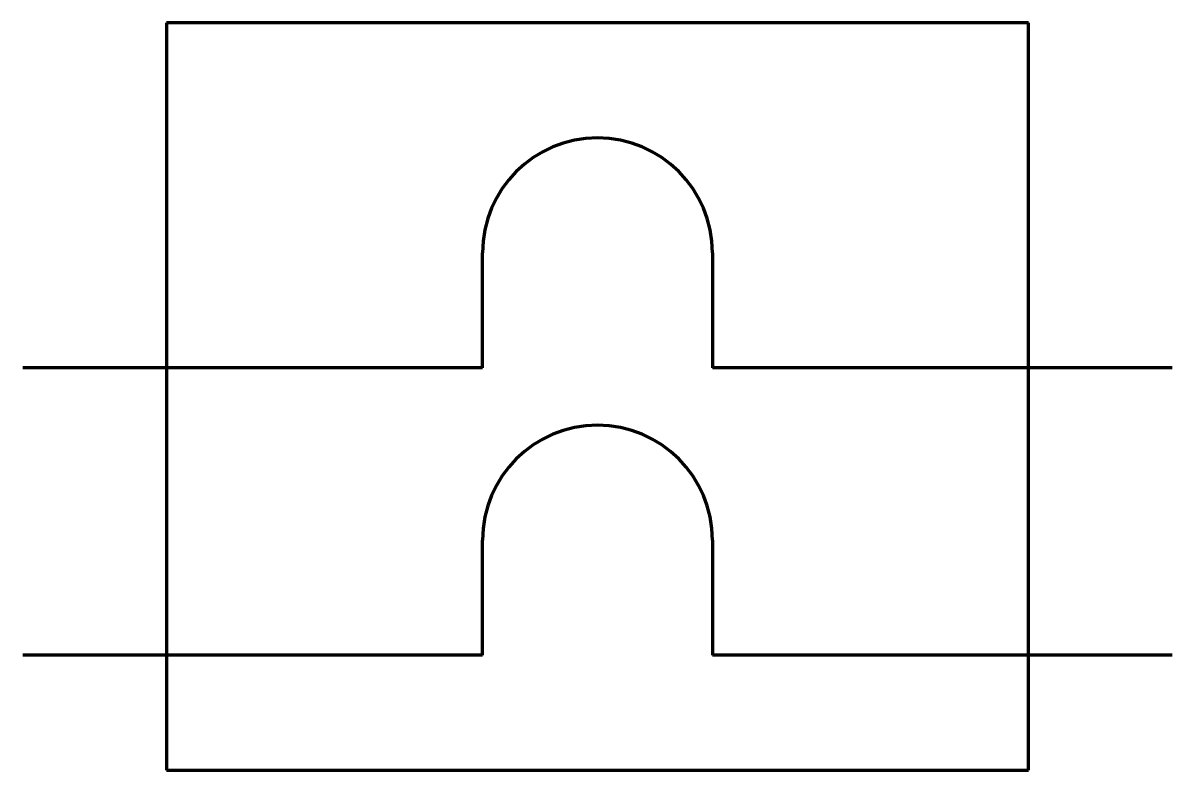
# Model space of a CAD drawing. Header units: millimetres. Extents: x 0 to 20, y -7 to 6.
import ezdxf

# ---------------------------------------------------------------- set-up
doc = ezdxf.new("R2010")
doc.units = ezdxf.units.MM
doc.layers.get('0').update_dxf_attribs({"linetype": 'CONTINUOUS', "lineweight": 0})

msp = doc.modelspace()

# ---------------------------------------------------------------- linework, layer by layer
at = {"color": 7, "linetype": 'CONTINUOUS', "lineweight": 70}
for p, q in [((17.5, 6), (2.5, 6)), ((2.5, 6), (2.5, -7)), ((17.5, -7), (17.5, 6)), ((8, 0), (8, 2)), ((12, 2), (12, 0)), ((8, 0), (0, 0)), ((20, 0), (12, 0)), ((8, -5), (8, -3)), ((12, -3), (12, -5)), ((8, -5), (0, -5)), ((20, -5), (12, -5)), ((2.5, -7), (17.5, -7))]:
    msp.add_line(p, q, dxfattribs=at)
for centre in [(10, 2), (10, -3)]:
    msp.add_arc(centre, 2, 0, 180, dxfattribs=at)

doc.saveas('drawing.dxf')
